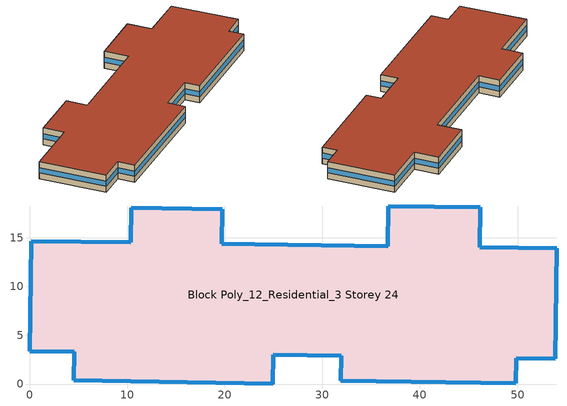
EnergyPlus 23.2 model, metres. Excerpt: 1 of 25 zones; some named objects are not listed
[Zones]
Block Poly_12_Residential_3 Storey 24
 floor to Block Poly_12_Residential_3 Storey 23 (HSCWZ_Residential_2005_FloorSlab): 54.03,13.89 53.87,2.59 49.87,2.64 49.83,0.09 31.91,0.35 31.94,2.9 24.98,2.99 24.94,0 4.54,0.4 4.58,3.28 0,3.34 0.16,14.65 10.36,14.51 10.41,18.05 19.76,17.92 19.71,14.38 36.68,14.14 36.74,18.24 46.18,18.11 46.12,14 z72
 wall outside (HSCWZ_Residential_2005_ExtWall): 0,3.34 4.58,3.28 4.54,0.4 24.94,0 24.98,2.99 31.94,2.9 31.91,0.35 49.83,0.09 49.87,2.64 53.87,2.59 54.03,13.89 46.12,14 46.18,18.11 36.74,18.24 36.68,14.14 19.71,14.38 19.76,17.92 10.41,18.05 10.36,14.51 0.16,14.65 0,3.34 z72:75
 window (HSCWZ_Residential_2005_Win): 0,3.34 4.57,3.28 / 4.58,3.28 4.54,0.4 / 4.55,0.4 24.93,0 / 24.94,0 24.98,2.99 / 24.99,2.99 31.94,2.9 / 31.94,2.89 31.91,0.35 / 31.92,0.35 49.82,0.09 / 49.83,0.1 49.87,2.64 / 49.87,2.64 53.87,2.59 / 53.87,2.59 54.03,13.89 / 54.03,13.89 46.12,14 / 46.12,14.01 46.18,18.1 / 46.17,18.11 36.74,18.24 / 36.74,18.24 36.68,14.14 / 36.67,14.14 19.71,14.38 / 19.71,14.38 19.76,17.92 / 19.75,17.92 10.42,18.05 / 10.41,18.05 10.36,14.51 / 10.36,14.51 0.16,14.65 / 0.16,14.64 0,3.35 z73.05:73.95
 roof outside (HSCWZ_Residential_2005_Roof): 53.87,2.59 54.03,13.89 46.12,14 46.18,18.11 36.74,18.24 36.68,14.14 19.71,14.38 19.76,17.92 10.41,18.05 10.36,14.51 0.16,14.65 0,3.34 4.58,3.28 4.54,0.4 24.94,0 24.98,2.99 31.94,2.9 31.91,0.35 49.83,0.09 49.87,2.64 z75
[BUILDING]
shang4hai3shi4_Residential_3_2_5_2005: North Axis=0; Terrain=City; Loads Convergence Tolerance Value=0.04; Temperature Convergence Tolerance Value=0.4; Solar Distribution=FullExterior; Maximum Number of Warmup Days=25; Minimum Number of Warmup Days=1
[Material] Thermal Absorptance=0.9; Solar Absorptance=0.7; Visible Absorptance=0.7
Name | Roughness | Thickness | Conductivity | Density | Specific Heat
Concrete | MediumRough | 0.1 | 1.7 | 2240 | 900
Brick | MediumRough | 0.1 | 0.72 | 1920 | 840
Tile | Smooth | 0.02 | 1.3 | 2200 | 900
AsphaltFelt | Smooth | 0.01 | 0.2 | 960 | 1000
[MATERIAL] Roughness=Rough; Conductivity=0.04; Density=40; Specific Heat=1500; Thermal Absorptance=0.9; Solar Absorptance=0.7; Visible Absorptance=0.7
Name | Thickness
Insulation 0.011 | 0.011
Insulation 0.029 | 0.029
Insulation 0.044 | 0.044
[WindowMaterial:SimpleGlazingSystem]
HSCWZ_Residential_2005_Win_material: UFactor=3.7; Solar Heat Gain Coefficient=0.5475
[Construction]
HSCWZ_Residential_2005_FloorSlab: Tile, Concrete, Insulation 0.044, Concrete, Tile
HSCWZ_Residential_2005_Win: HSCWZ_Residential_2005_Win_material
[CONSTRUCTION]
HSCWZ_Residential_2005_Roof: AsphaltFelt, Concrete, Insulation 0.029
HSCWZ_Residential_2005_ExtWall: Brick, Concrete, Insulation 0.011
[ZONE]
Block Poly_12_Residential_3 Storey 24: Type=1; Multiplier=1; Ceiling Height=autocalculate; Volume=autocalculate; Floor Area=autocalculate; Part of Total Floor Area=Yes
[PEOPLE]
People_Block Poly_12_Residential_3 Storey 24: Zone or ZoneList or Space or SpaceList=Block Poly_12_Residential_3 Storey 24; Number of People Schedule=People_Schedule; Number of People Calculation Method=Area/Person; Floor Area per Person=18; Fraction Radiant=0.3; Sensible Heat Fraction=autocalculate; Activity Level Schedule=CN_GenericActivityLevel; Carbon Dioxide Generation Rate=3.82e-08; Enable ASHRAE 55 Comfort Warnings=No; Mean Radiant Temperature Calculation Type=ZoneAveraged; Clothing Insulation Calculation Method=ClothingInsulationSchedule; Cold Stress Temperature Threshold=15.56; Heat Stress Temperature Threshold=30
[LIGHTS]
Lights_Block Poly_12_Residential_3 Storey 24: Zone or ZoneList or Space or SpaceList=Block Poly_12_Residential_3 Storey 24; Schedule=Lights_Schedule; Design Level Calculation Method=Watts/Area; Watts per Zone Floor Area=7; Return Air Fraction=0; Fraction Radiant=0; Fraction Visible=0; Fraction Replaceable=1; EndUse Subcategory=General; Return Air Fraction Calculated from Plenum Temperature=No; Return Air Fraction Function of Plenum Temperature Coefficient 1=0; Return Air Fraction Function of Plenum Temperature Coefficient 2=0
[ELECTRICEQUIPMENT]
ElectricEquipment_Block Poly_12_Residential_3 Storey 24: Zone or ZoneList or Space or SpaceList=Block Poly_12_Residential_3 Storey 24; Schedule=ElectricEquipment_Schedule; Design Level Calculation Method=Watts/Area; Watts per Zone Floor Area=5.5; Fraction Latent=0; Fraction Radiant=0; Fraction Lost=0; EndUse Subcategory=General
[ZONEINFILTRATION:DESIGNFLOWRATE]
Infil 25: Zone or ZoneList or Space or SpaceList=Block Poly_12_Residential_3 Storey 24; Schedule=AirEx_ConditionedTime_Schedule; Design Flow Rate Calculation Method=AirChanges/Hour; Air Changes per Hour=1; Constant Term Coefficient=1; Temperature Term Coefficient=0; Velocity Term Coefficient=0; Velocity Squared Term Coefficient=0
[HVACTEMPLATE:ZONE:IDEALLOADSAIRSYSTEM]
Block Poly_12_Residential_3 Storey 24: Template Thermostat=HVACTemp; System Availability Schedule=HVAC_ConditionedTime_Schedule; Maximum Heating Supply Air Temperature=50; Minimum Cooling Supply Air Temperature=13; Maximum Heating Supply Air Humidity Ratio=0.0156; Minimum Cooling Supply Air Humidity Ratio=0.0077; Heating Limit=NoLimit; Cooling Limit=NoLimit; Heating Availability Schedule=Heating_Period_Schedule; Cooling Availability Schedule=Cooling_Period_Schedule; Dehumidification Control Type=ConstantSensibleHeatRatio; Cooling Sensible Heat Ratio=0.7; Dehumidification Setpoint=60; Humidification Control Type=None; Humidification Setpoint=30; Outdoor Air Method=None; Outdoor Air Flow Rate per Person=0.00944; Outdoor Air Flow Rate per Zone Floor Area=0; Outdoor Air Flow Rate per Zone=0; Demand Controlled Ventilation Type=None; Outdoor Air Economizer Type=NoEconomizer; Heat Recovery Type=None; Sensible Heat Recovery Effectiveness=0.7; Latent Heat Recovery Effectiveness=0.65
[SCHEDULE:COMPACT]
People_Schedule: Through: 12/31, For: Weekdays, Until: 06:00, 0.98, Until: 07:00, 0.85, Until: 08:00, 0.65, Until: 17:00, 0.1, Until: 19:00, 0.75, Until: 22:00, 0.9, Until: 24:00, 0.95, For: AllOtherDays, Until: 09:00, 0.95, Until: 18:00, 0.6, Until: 24:00, 0.9
Lights_Schedule: Through: 12/31, For: AllDays, Until: 19:00, 0, Until: 24:00, 1
ElectricEquipment_Schedule: Through: 12/31, For: AllDays, Until: 12:00, 0.23, Until: 14:00, 0.69, Until: 20:00, 0.23, Until: 24:00, 1
Heating_Period_Schedule: Through: 04/15, For: AllDays, Until: 24:00, 1, Through: 11/01, For: AllDays, Until: 24:00, 0, Through: 12/31, For: AllDays, Until: 24:00, 1
Cooling_Period_Schedule: Through: 04/15, For: AllDays, Until: 24:00, 0, Through: 10/31, For: AllDays, Until: 24:00, 1, Through: 12/31, For: AllDays, Until: 24:00, 0
HVAC_ConditionedTime_Schedule: Through: 12/31, For: Weekdays, Until: 07:00, 1, Until: 19:00, 0, Until: 24:00, 1, For: AllOtherDays, Until: 24:00, 1
AirEx_ConditionedTime_Schedule: Through: 12/31, For: Weekdays, Until: 08:00, 0.5, Until: 17:00, 0, Until: 24:00, 0.5, For: AllOtherDays, Until: 24:00, 0.5
CN_GenericActivityLevel: Through: 12/31, For: Weekdays, Until: 08:00, 80, Until: 18:00, 120, Until: 24:00, 80, For: AllOtherDays, Until: 24:00, 80
